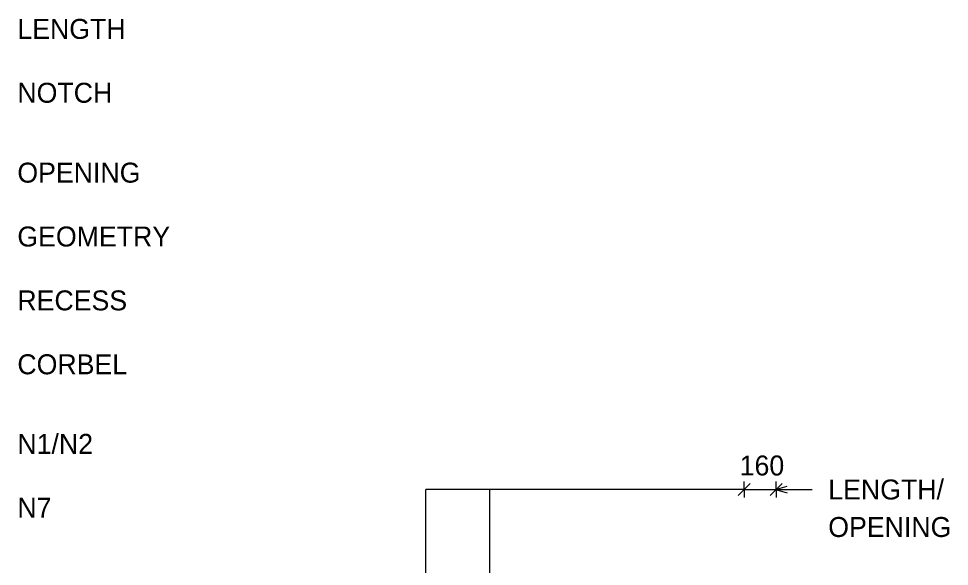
# Model space of a CAD drawing. Header units: millimetres. Extents: x -34201 to -21230, y 2346 to 10832.
# Drawn here: x -26048 to -21386, y 7969 to 10713 of the extents above; entities that cross this region are included whole.
import ezdxf

# ---------------------------------------------------------------- set-up
doc = ezdxf.new("R2010")
doc.units = ezdxf.units.MM
for name, color, linetype, lineweight in [('A-ANNO-DIMS', 211, 'Continuous', 9), ('A-ANNO-DIMS-40', 211, 'Continuous', 9), ('A-DETL-MBND', 5, 'Continuous', 18), ('G-ANNO-TEXT', 231, 'Continuous', 9)]:
    doc.layers.add(name, color=color, linetype=linetype, lineweight=lineweight)
doc.styles.add('Nirmala UI Semilight', font='NirmalaS.ttf', dxfattribs={"height": 100})
doc.dimstyles.new('Diagonal_-_2_5mm_NI_UI', dxfattribs={"dimscale": 304.8, "dimtxt": 104.736395, "dimasz": 0.19685, "dimexe": 0.131234, "dimexo": 0.0625, "dimgap": 0.131234, "dimtad": 1, "dimdec": 4, "dimzin": 0, "dimdsep": 46, "dimtxsty": 'Nirmala UI Semilight', "dimblk1": 'OBLIQUE', "dimblk2": 'OBLIQUE', "dimsah": 1, "dimcen": 0.09, "dimazin": 0, "dimtfac": 1, "dimtdec": 4, "dimtix": 1, "dimtmove": 0, "dimatfit": 3, "dimfxl": 0.131234, "dimfxlon": 1, "dimtvp": 1, "dimtolj": 1, "dimtzin": 0, "dimarcsym": 2})

# ---------------------------------------------------------------- blocks, each defined once
blk = doc.blocks.new('DIMBLOCK104-Elevation Right')
at = {"layer": 'A-ANNO-DIMS-40'}
for p, q in [((-22413.1, 8353.6), (-22413.1, 8393.6)), ((-22253.1, 8353.6), (-22253.1, 8393.6)), ((-22413.1, 8353.6), (-22443.1, 8323.6)), ((-22413.1, 8353.6), (-22383.1, 8383.6)), ((-22413.1, 8353.6), (-22253.1, 8353.6)), ((-22413.1, 8353.6), (-22413.1, 8313.6)), ((-22253.1, 8353.6), (-22283.1, 8323.6)), ((-22253.1, 8353.6), (-22223.1, 8383.6)), ((-22253.1, 8353.6), (-22253.1, 8313.6))]:
    blk.add_line(p, q, dxfattribs=at)
at = {"layer": 'A-ANNO-DIMS-40', "color": 0, "insert": (-22435.9, 8524.1), "char_height": 100, "width": 246.797, "attachment_point": 1, "line_spacing_factor": 1.142579, "style": 'Nirmala UI Semilight'}
blk.add_mtext('160', dxfattribs=at)
blk = doc.blocks.new('_Oblique')
at = {"color": 0, "linetype": 'ByBlock', "lineweight": -2}
blk.add_line((-0.5, -0.5), (0.5, 0.5), dxfattribs=at)

msp = doc.modelspace()

# ---------------------------------------------------------------- linework, layer by layer
at = {"layer": 'A-DETL-MBND'}
for p, q in [((-24007.17115, 6199.75), (-24007.17115, 8353.60264)), ((-22413.05609, 8353.60264), (-24007.17115, 8353.60264)), ((-23687.17115, 6199.75), (-23687.17115, 8353.60264))]:
    msp.add_line(p, q, dxfattribs=at)
at = {"layer": 'G-ANNO-TEXT', "color": 7}
for q in [(-22197.25106, 8369.9772), (-22197.25106, 8337.8233), (-22072.233, 8353.90025)]:
    msp.add_line((-22257.25106, 8353.90025), q, dxfattribs=at)

# ---------------------------------------------------------------- texts
at = {"layer": 'G-ANNO-TEXT', "color": 7, "char_height": 100, "attachment_point": 1, "style": 'Nirmala UI Semilight'}
for s, insert, width in [('LENGTH', (-26054.02882, 10711.11839), 612.48925), ('NOTCH', (-26054.02882, 10391.11839), 564.388), ('OPENING', (-26054.02882, 9991.11839), 715.10525), ('GEOMETRY', (-26054.02882, 9671.11839), 843.37525), ('RECESS', (-26054.02882, 9351.11839), 551.561), ('CORBEL', (-26054.02882, 9031.11839), 596.4555), ('N1/N2', (-26054.02882, 8632.36839), 468.1855), ('LENGTH/', (-21992.233, 8403.90025), 676.62425), ('N7', (-26054.02882, 8312.36839), 211.6455), ('OPENING', (-21992.233, 8216.04608), 715.10525)]:
    msp.add_mtext(s, dxfattribs=dict(at, insert=insert, width=width))

# ---------------------------------------------------------------- dimensions: what is measured, and where the dimension line sits
at = {"layer": 'A-ANNO-DIMS'}
dim = msp.add_linear_dim(base=(-22253.05609, 8353.60264), p1=(-22413.05609, 8313.60264), p2=(-22253.05609, 8313.60264), dimstyle='Diagonal_-_2_5mm_NI_UI', override={"dimpost": '<>', "dimfxl": 160}, dxfattribs=at)
dim.commit()
dim.dimension.update_dxf_attribs({"geometry": 'DIMBLOCK104-Elevation Right', "text_midpoint": (-22333.05609, 8445.59009)})

doc.saveas('drawing.dxf')
